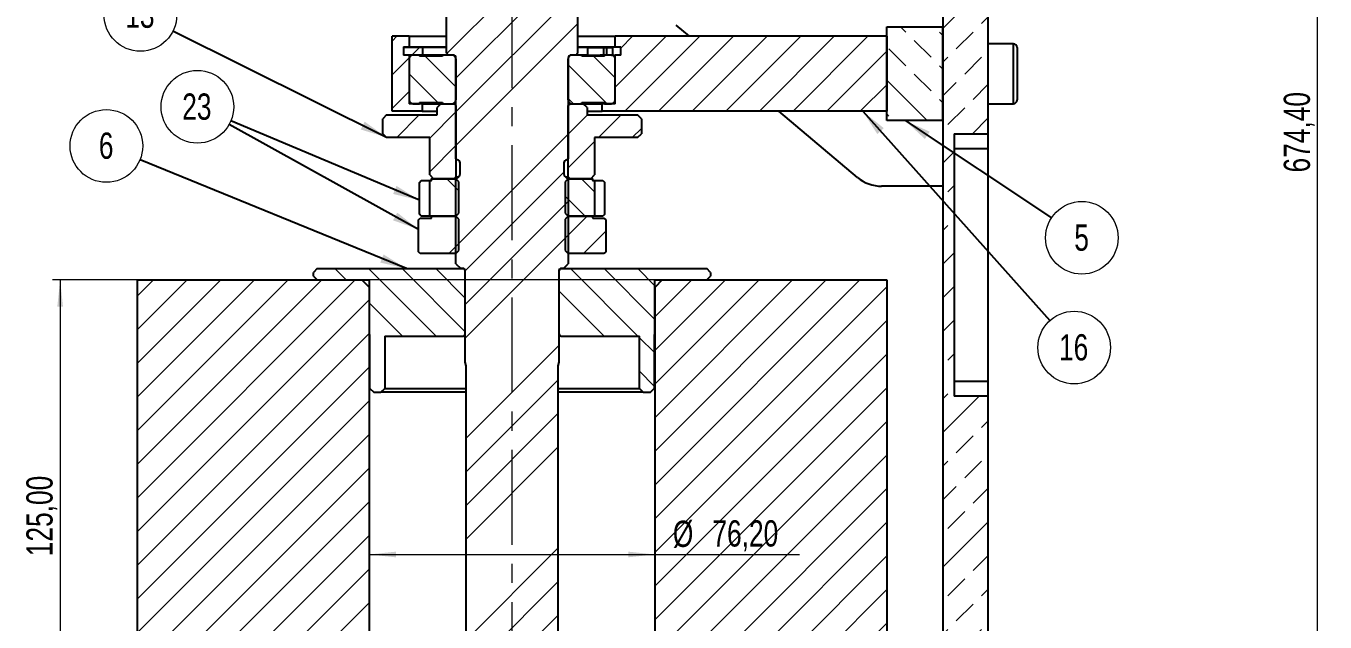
# Model space of a CAD drawing. Header units: millimetres. Extents: x 15 to 1184, y 5 to 836.
# Drawn here: x 477.5 to 650.9, y 592.6 to 672.1 of the extents above; entities that cross this region are included whole.
import ezdxf

# ---------------------------------------------------------------- set-up
doc = ezdxf.new("R2010")
doc.units = ezdxf.units.MM
doc.linetypes.add('CENTERX2', pattern=[20.32, 12.7, -2.54, 2.54, -2.54])
doc.styles.add('SLDTEXTSTYLE1', font='TXT', dxfattribs={"width": 0.75})
doc.dimstyles.new('SLDDIMSTYLE0', dxfattribs={"dimtxt": 0.18, "dimasz": 3.556, "dimexe": 0, "dimexo": 0.0625, "dimgap": 0, "dimtad": 0, "dimtih": 1, "dimtoh": 1, "dimdec": 0, "dimrnd": 1e-09, "dimzin": 0, "dimdsep": 46, "dimtxsty": 'Standard', "dimsah": 1, "dimcen": 0.09, "dimadec": 0, "dimazin": 0, "dimtfac": 3.556, "dimtdec": 0, "dimtofl": 0, "dimtmove": 0, "dimatfit": 3, "dimfxl": 1, "dimfrac": 2, "dimtolj": 1, "dimtzin": 0, "dimarcsym": 0})
doc.dimstyles.new('SLDDIMSTYLE2', dxfattribs={"dimtxt": 3.5, "dimasz": 3.556, "dimexe": 0, "dimexo": 0.0625, "dimgap": 0.875, "dimtad": 1, "dimlfac": 2, "dimrnd": 1e-09, "dimzin": 12, "dimdsep": 46, "dimtxsty": 'SLDTEXTSTYLE1', "dimsah": 1, "dimcen": 0.09, "dimadec": 0, "dimazin": 3, "dimtfac": 1, "dimtofl": 0, "dimtmove": 0, "dimatfit": 3, "dimfxl": 1, "dimfrac": 2, "dimtolj": 1, "dimtzin": 12, "dimarcsym": 0})
pattern_1 = [(45, (0, 0), (-13.4704, 13.4704), []), (45, (4.49, 0), (-13.4704, 13.4704), []), (45, (8.98, 0), (-13.4704, 13.4704), []), (45, (13.47, 0), (-13.4704, 13.4704), [])]
pattern_2 = [(135, (0, 0), (-13.4704, -13.4704), []), (135, (-2e-14, 4.49), (-13.4704, -13.4704), []), (135, (-3e-14, 8.98), (-13.4704, -13.4704), []), (135, (-5e-14, 13.47), (-13.4704, -13.4704), [])]

# ---------------------------------------------------------------- blocks, each defined once
blk = doc.blocks.new('_D_3')
at = {"color": 7, "linetype": 'Continuous', "lineweight": 0}
for p, q in [((564.9, 819.42), (650.9, 819.42)), ((649.9, 482.22), (649.9, 819.42)), ((547.03, 482.22), (650.9, 482.22))]:
    blk.add_line(p, q, dxfattribs=at)
at = {"color": 7, "linetype": 'Continuous', "lineweight": 18}
for points in [[(649.9, 819.42), (649.52, 815.86), (650.28, 815.86)], [(649.9, 482.22), (650.28, 485.78), (649.52, 485.78)]]:
    blk.add_solid(points, dxfattribs=at)
at = {"color": 7, "linetype": 'Continuous', "lineweight": 18, "insert": (645.39, 652.55), "char_height": 3.5, "attachment_point": 1, "rotation": 90, "style": 'SLDTEXTSTYLE1'}
blk.add_mtext('674,40', dxfattribs=at)
blk = doc.blocks.new('_D_4')
at = {"color": 7, "linetype": 'Continuous', "lineweight": 0}
for p, q in [((561.45, 638.22), (481.08, 638.22)), ((482.08, 638.22), (482.08, 575.72)), ((612.9, 575.72), (481.08, 575.72))]:
    blk.add_line(p, q, dxfattribs=at)
at = {"color": 7, "linetype": 'Continuous', "lineweight": 18}
for points in [[(482.08, 638.22), (481.7, 634.66), (482.46, 634.66)], [(482.08, 575.72), (482.46, 579.28), (481.7, 579.28)]]:
    blk.add_solid(points, dxfattribs=at)
at = {"color": 7, "linetype": 'Continuous', "lineweight": 18, "insert": (477.57, 601.35), "char_height": 3.5, "attachment_point": 1, "rotation": 90, "style": 'SLDTEXTSTYLE1'}
blk.add_mtext('125,00', dxfattribs=at)
blk = doc.blocks.new('_D_6')
at = {"color": 7, "linetype": 'Continuous', "lineweight": 0}
for p, q in [((523.35, 601.58), (561.45, 601.58)), ((561.45, 601.58), (580.78, 601.58))]:
    blk.add_line(p, q, dxfattribs=at)
at = {"color": 7, "linetype": 'Continuous', "lineweight": 18}
for points in [[(523.35, 601.58), (526.91, 601.2), (526.91, 601.96)], [(561.45, 601.58), (557.9, 601.96), (557.9, 601.2)]]:
    blk.add_solid(points, dxfattribs=at)
at = {"color": 7, "linetype": 'Continuous', "lineweight": 18, "char_height": 3.5, "attachment_point": 1, "style": 'SLDTEXTSTYLE1'}
for s, insert in [('%%c', (563.86, 606.09)), ('76,20', (569.14, 606.14))]:
    blk.add_mtext(s, dxfattribs=dict(at, insert=insert))
blk = doc.blocks.new('SW_NOTE_0_51')
at = {"color": 0, "linetype": 'Continuous', "lineweight": 0}
blk.add_circle((4.04, -2.68), 4.85, dxfattribs=at)
at = {"color": 0, "linetype": 'Continuous', "lineweight": 0, "insert": (4.01, -0.9), "char_height": 3.5, "attachment_point": 2, "style": 'SLDTEXTSTYLE1'}
blk.add_mtext('5', dxfattribs=at)
blk = doc.blocks.new('SW_NOTE_0_52')
at = {"color": 0, "linetype": 'Continuous', "lineweight": 0}
blk.add_circle((3.23, -3.61), 4.85, dxfattribs=at)
at = {"color": 0, "linetype": 'Continuous', "lineweight": 0, "insert": (3.16, -1.83), "char_height": 3.5, "attachment_point": 2, "style": 'SLDTEXTSTYLE1'}
blk.add_mtext('16', dxfattribs=at)
blk = doc.blocks.new('SW_NOTE_0_53')
at = {"color": 0, "linetype": 'Continuous', "lineweight": 0}
blk.add_circle((-4.49, 1.83), 4.85, dxfattribs=at)
at = {"color": 0, "linetype": 'Continuous', "lineweight": 0, "insert": (-4.52, 3.62), "char_height": 3.5, "attachment_point": 2, "style": 'SLDTEXTSTYLE1'}
blk.add_mtext('6', dxfattribs=at)
blk = doc.blocks.new('SW_NOTE_0_63')
at = {"color": 0, "linetype": 'Continuous', "lineweight": 0}
blk.add_circle((-4.34, 2.16), 4.85, dxfattribs=at)
at = {"color": 0, "linetype": 'Continuous', "lineweight": 0, "insert": (-4.41, 3.94), "char_height": 3.5, "attachment_point": 2, "style": 'SLDTEXTSTYLE1'}
blk.add_mtext('13', dxfattribs=at)
blk = doc.blocks.new('SW_NOTE_0_64')
at = {"color": 0, "linetype": 'Continuous', "lineweight": 0}
blk.add_circle((-4.47, 1.88), 4.85, dxfattribs=at)
at = {"color": 0, "linetype": 'Continuous', "lineweight": 0, "insert": (-4.54, 3.66), "char_height": 3.5, "attachment_point": 2, "style": 'SLDTEXTSTYLE1'}
blk.add_mtext('23', dxfattribs=at)

msp = doc.modelspace()

# ---------------------------------------------------------------- hatches: boundary and pattern name
at = {"linetype": 'Continuous', "lineweight": 18}
h = msp.add_hatch(dxfattribs=at)
h.set_pattern_fill('DIN 201 Leichtmetall und Aluminiumlegierung', style=0, pattern_type=2)
h.set_pattern_definition([(45, (0, 0), (-8.98026, 8.98026), []), (45, (4.49, 0), (-8.98026, 8.98026), [3.175, -1.5875]), (45, (8.98, 0), (-8.98026, 8.98026), [3.175, -1.5875]), (45, (13.47, 0), (-8.98026, 8.98026), [3.175, -1.5875])])
h.paths.add_polyline_path([(605.9018, 657.7201), (605.9018, 677.7201), (601.4018, 677.7201), (601.4018, 725.2201), (605.9018, 725.2201), (605.9018, 728.0201), (599.9018, 728.0201), (599.9018, 585.8451), (600.0268, 585.7201), (605.7768, 585.7201), (605.9018, 585.8451), (605.9018, 622.7201), (601.4018, 622.7201), (601.4018, 657.7201)], flags=0)
h = msp.add_hatch(dxfattribs=at)
h.set_pattern_fill('DIN 201 Stahl und Stahlguss', style=0, pattern_type=2)
h.set_pattern_definition(pattern_1)
edge = h.paths.add_edge_path(flags=0)
edge.add_line((536.1518, 639.5201), (536.1518, 627.2201))
edge.add_line((536.1518, 627.2201), (536.2768, 626.7536))
edge.add_line((536.2768, 626.7536), (536.2768, 522.4701))
edge.add_line((536.2768, 522.4701), (536.5268, 522.2201))
edge.add_line((536.5268, 522.2201), (536.7018, 522.2201))
edge.add_arc((536.7018, 522.0201), 0.2, 0, 90, ccw=False)
edge.add_line((536.9018, 522.0201), (536.9018, 499.9701))
edge.add_line((536.9018, 499.9701), (537.1518, 499.7201))
edge.add_line((537.1518, 499.7201), (537.4018, 499.7201))
edge.add_line((537.4018, 499.7201), (537.4018, 487.0701))
edge.add_line((537.4018, 487.0701), (538.2518, 486.2201))
edge.add_line((538.2518, 486.2201), (538.2768, 486.2201))
edge.add_line((538.2768, 486.2201), (538.2768, 482.7201))
edge.add_line((538.2768, 482.7201), (538.7768, 482.2201))
edge.add_line((538.7768, 482.2201), (546.0268, 482.2201))
edge.add_line((546.0268, 482.2201), (546.5268, 482.7201))
edge.add_line((546.5268, 482.7201), (546.5268, 486.2201))
edge.add_line((546.5268, 486.2201), (546.5518, 486.2201))
edge.add_line((546.5518, 486.2201), (547.4018, 487.0701))
edge.add_line((547.4018, 487.0701), (547.4018, 499.7201))
edge.add_line((547.4018, 499.7201), (547.6518, 499.7201))
edge.add_line((547.6518, 499.7201), (547.9018, 499.9701))
edge.add_line((547.9018, 499.9701), (547.9018, 522.0201))
edge.add_arc((548.1018, 522.0201), 0.2, 90, 180, ccw=False)
edge.add_line((548.1018, 522.2201), (548.2768, 522.2201))
edge.add_line((548.2768, 522.2201), (548.5268, 522.4701))
edge.add_line((548.5268, 522.4701), (548.5268, 626.7536))
edge.add_line((548.5268, 626.7536), (548.6518, 627.2201))
edge.add_line((548.6518, 627.2201), (548.6518, 639.5201))
edge.add_arc((548.8518, 639.5201), 0.2, 90, 180, ccw=False)
edge.add_line((548.8518, 639.7201), (549.2518, 639.7201))
edge.add_line((549.2518, 639.7201), (549.9018, 640.3701))
edge.add_line((549.9018, 640.3701), (549.9018, 651.6201))
edge.add_line((549.9018, 651.6201), (549.444, 652.0779))
edge.add_arc((549.7268, 652.3607), 0.4, 180, 225, ccw=False)
edge.add_line((549.3268, 652.3607), (549.3268, 653.8201))
edge.add_arc((549.7268, 653.8201), 0.4, 90, 180, ccw=False)
edge.add_line((549.7268, 654.2201), (549.7518, 654.2201))
edge.add_line((549.7518, 654.2201), (549.9018, 654.3701))
edge.add_line((549.9018, 654.3701), (549.9018, 667.8201))
edge.add_arc((550.3018, 667.8201), 0.4, 90, 180, ccw=False)
edge.add_line((550.3018, 668.2201), (550.9018, 668.2201))
edge.add_line((550.9018, 668.2201), (551.1518, 668.4701))
edge.add_line((551.1518, 668.4701), (551.1518, 679.4701))
edge.add_line((551.1518, 679.4701), (550.9018, 679.7201))
edge.add_line((550.9018, 679.7201), (550.3018, 679.7201))
edge.add_arc((550.3018, 680.1201), 0.4, 180, 270, ccw=False)
edge.add_line((549.9018, 680.1201), (549.9018, 681.9701))
edge.add_line((549.9018, 681.9701), (549.6518, 682.2201))
edge.add_line((549.6518, 682.2201), (548.4018, 682.2201))
edge.add_line((548.4018, 682.2201), (548.4018, 694.2201))
edge.add_line((548.4018, 694.2201), (547.9018, 694.7201))
edge.add_line((547.9018, 694.7201), (536.9018, 694.7201))
edge.add_line((536.9018, 694.7201), (536.4018, 694.2201))
edge.add_line((536.4018, 694.2201), (536.4018, 682.2201))
edge.add_line((536.4018, 682.2201), (535.1518, 682.2201))
edge.add_line((535.1518, 682.2201), (534.9018, 681.9701))
edge.add_line((534.9018, 681.9701), (534.9018, 680.1201))
edge.add_arc((534.5018, 680.1201), 0.4, 270, 360, ccw=False)
edge.add_line((534.5018, 679.7201), (533.9018, 679.7201))
edge.add_line((533.9018, 679.7201), (533.6518, 679.4701))
edge.add_line((533.6518, 679.4701), (533.6518, 668.4701))
edge.add_line((533.6518, 668.4701), (533.9018, 668.2201))
edge.add_line((533.9018, 668.2201), (534.5018, 668.2201))
edge.add_arc((534.5018, 667.8201), 0.4, 0, 90, ccw=False)
edge.add_line((534.9018, 667.8201), (534.9018, 654.3701))
edge.add_line((534.9018, 654.3701), (535.0518, 654.2201))
edge.add_line((535.0518, 654.2201), (535.0768, 654.2201))
edge.add_arc((535.0768, 653.8201), 0.4, 0, 90, ccw=False)
edge.add_line((535.4768, 653.8201), (535.4768, 652.3607))
edge.add_arc((535.0768, 652.3607), 0.4, 315, 360, ccw=False)
edge.add_line((535.3597, 652.0779), (534.9018, 651.6201))
edge.add_line((534.9018, 651.6201), (534.9018, 640.3701))
edge.add_line((534.9018, 640.3701), (535.5518, 639.7201))
edge.add_line((535.5518, 639.7201), (535.9518, 639.7201))
edge.add_arc((535.9518, 639.5201), 0.2, 0, 90, ccw=False)
h = msp.add_hatch(dxfattribs=at)
h.set_pattern_fill('DIN 201 Leichtmetall und Aluminiumlegierung', angle=90, style=0, pattern_type=2)
h.set_pattern_definition([(135, (0, 0), (-8.98026, -8.98026), []), (135, (-2e-14, 4.49), (-8.98026, -8.98026), [3.175, -1.5875]), (135, (-3e-14, 8.98), (-8.98026, -8.98026), [3.175, -1.5875]), (135, (-5e-14, 13.47), (-8.98026, -8.98026), [3.175, -1.5875])])
h.paths.add_polyline_path([(592.4018, 671.9701), (592.4018, 659.4701), (599.9018, 659.4701), (599.9018, 671.9701)], flags=0)
h = msp.add_hatch(dxfattribs=at)
h.set_pattern_fill('ANSI31', style=0)
h.paths.add_polyline_path([(530.4018, 660.7201), (530.4018, 661.7201), (528.6518, 661.7201), (528.6518, 668.2201), (527.9018, 668.2201), (527.9018, 669.3201), (528.6518, 669.3201), (528.6518, 670.7201), (526.4018, 670.7201), (526.4018, 660.7201)], flags=0)
h = msp.add_hatch(dxfattribs=at)
h.set_pattern_fill('ANSI31', style=0)
h.paths.add_polyline_path([(554.4018, 661.7201), (554.4018, 660.7201), (592.4018, 660.7201), (592.4018, 670.7201), (556.1518, 670.7201), (556.1518, 669.3201), (556.9018, 669.3201), (556.9018, 668.2201), (556.1518, 668.2201), (556.1518, 661.7201)], flags=0)
h = msp.add_hatch(dxfattribs=at)
h.set_pattern_fill('ANSI31', style=0)
h.paths.add_polyline_path([(530.4518, 668.2201), (530.4518, 669.2201), (527.9018, 669.2201), (527.9018, 668.2201)], flags=0)
h = msp.add_hatch(dxfattribs=at)
h.set_pattern_fill('ANSI31', angle=90, style=0)
edge = h.paths.add_edge_path(flags=0)
edge.add_line((530.0518, 661.8911), (533.1018, 661.8911))
edge.add_line((533.1018, 661.8911), (533.1018, 661.7201))
edge.add_line((533.1018, 661.7201), (534.4018, 661.7201))
edge.add_arc((534.4018, 662.2201), 0.5, 270, 360)
edge.add_line((534.9018, 662.2201), (534.9018, 667.7201))
edge.add_arc((534.4018, 667.7201), 0.5, 0, 90)
edge.add_line((534.4018, 668.2201), (533.1018, 668.2201))
edge.add_line((533.1018, 668.2201), (533.1018, 668.0491))
edge.add_line((533.1018, 668.0491), (530.0518, 668.0491))
edge.add_line((530.0518, 668.0491), (530.0518, 668.2201))
edge.add_line((530.0518, 668.2201), (529.1518, 668.2201))
edge.add_arc((529.1518, 667.7201), 0.5, 90, 180)
edge.add_line((528.6518, 667.7201), (528.6518, 662.2201))
edge.add_arc((529.1518, 662.2201), 0.5, 180, 270)
edge.add_line((529.1518, 661.7201), (530.0518, 661.7201))
edge.add_line((530.0518, 661.7201), (530.0518, 661.8911))
h = msp.add_hatch(dxfattribs=at)
h.set_pattern_fill('ANSI31', angle=90, style=0)
edge = h.paths.add_edge_path(flags=0)
edge.add_line((550.4018, 661.7201), (551.7018, 661.7201))
edge.add_line((551.7018, 661.7201), (551.7018, 661.8911))
edge.add_line((551.7018, 661.8911), (554.7518, 661.8911))
edge.add_line((554.7518, 661.8911), (554.7518, 661.7201))
edge.add_line((554.7518, 661.7201), (555.6518, 661.7201))
edge.add_arc((555.6518, 662.2201), 0.5, 270, 360)
edge.add_line((556.1518, 662.2201), (556.1518, 667.7201))
edge.add_arc((555.6518, 667.7201), 0.5, 0, 90)
edge.add_line((555.6518, 668.2201), (554.7518, 668.2201))
edge.add_line((554.7518, 668.2201), (554.7518, 668.0491))
edge.add_line((554.7518, 668.0491), (551.7018, 668.0491))
edge.add_line((551.7018, 668.0491), (551.7018, 668.2201))
edge.add_line((551.7018, 668.2201), (550.4018, 668.2201))
edge.add_arc((550.4018, 667.7201), 0.5, 90, 180)
edge.add_line((549.9018, 667.7201), (549.9018, 662.2201))
edge.add_arc((550.4018, 662.2201), 0.5, 180, 270)
h = msp.add_hatch(dxfattribs=at)
h.set_pattern_fill('DIN 201 Stahl und Stahlguss', style=0, pattern_type=2)
h.set_pattern_definition(pattern_1)
h.paths.add_polyline_path([(525.6518, 657.2201), (531.4018, 657.2201), (531.4018, 652.2201), (531.9018, 651.7201), (534.6518, 651.7201), (534.9018, 651.9701), (534.9018, 661.4701), (534.6518, 661.7201), (532.9018, 661.7201), (532.4018, 661.2201), (532.4018, 660.2201), (525.6518, 660.2201), (525.1518, 659.7201), (525.1518, 657.7201)], flags=0)
h = msp.add_hatch(dxfattribs=at)
h.set_pattern_fill('DIN 201 Stahl und Stahlguss', style=0, pattern_type=2)
h.set_pattern_definition(pattern_1)
h.paths.add_polyline_path([(553.4018, 657.2201), (559.1518, 657.2201), (559.6518, 657.7201), (559.6518, 659.7201), (559.1518, 660.2201), (552.4018, 660.2201), (552.4018, 661.2201), (551.9018, 661.7201), (550.1518, 661.7201), (549.9018, 661.4701), (549.9018, 651.9701), (550.1518, 651.7201), (552.9018, 651.7201), (553.4018, 652.2201)], flags=0)
h = msp.add_hatch(dxfattribs=at)
h.set_pattern_fill('ANSI32', angle=90, style=0)
edge = h.paths.add_edge_path(flags=0)
edge.add_line((531.4018, 651.4701), (531.4018, 646.7201))
edge.add_line((531.4018, 646.7201), (534.9018, 646.7201))
edge.add_line((534.9018, 646.7201), (535.3078, 647.1261))
edge.add_line((535.3078, 647.1261), (535.3078, 651.3141))
edge.add_line((535.3078, 651.3141), (534.9018, 651.7201))
edge.add_line((534.9018, 651.7201), (531.6768, 651.7201))
edge.add_arc((531.6768, 651.6951), 0.025, 90, 180)
edge.add_line((531.6518, 651.6951), (531.6518, 651.4951))
edge.add_arc((531.6268, 651.4951), 0.025, 270, 360, ccw=False)
edge.add_line((531.6268, 651.4701), (531.4018, 651.4701))
h = msp.add_hatch(dxfattribs=at)
h.set_pattern_fill('ANSI32', angle=90, style=0)
edge = h.paths.add_edge_path(flags=0)
edge.add_line((553.4018, 646.7201), (553.4018, 651.4701))
edge.add_line((553.4018, 651.4701), (553.1768, 651.4701))
edge.add_arc((553.1768, 651.4951), 0.025, 180, 270, ccw=False)
edge.add_line((553.1518, 651.4951), (553.1518, 651.6951))
edge.add_arc((553.1268, 651.6951), 0.025, 0, 90)
edge.add_line((553.1268, 651.7201), (549.9018, 651.7201))
edge.add_line((549.9018, 651.7201), (549.4958, 651.3141))
edge.add_line((549.4958, 651.3141), (549.4958, 647.1261))
edge.add_line((549.4958, 647.1261), (549.9018, 646.7201))
edge.add_line((549.9018, 646.7201), (553.4018, 646.7201))
h = msp.add_hatch(dxfattribs=at)
h.set_pattern_fill('ANSI32', style=0)
edge = h.paths.add_edge_path(flags=0)
edge.add_line((529.9018, 646.2201), (529.9018, 641.9701))
edge.add_line((529.9018, 641.9701), (530.1518, 641.7201))
edge.add_line((530.1518, 641.7201), (534.9018, 641.7201))
edge.add_line((534.9018, 641.7201), (535.3078, 642.1261))
edge.add_line((535.3078, 642.1261), (535.3078, 646.3141))
edge.add_line((535.3078, 646.3141), (534.9018, 646.7201))
edge.add_line((534.9018, 646.7201), (531.6768, 646.7201))
edge.add_arc((531.6768, 646.6951), 0.025, 90, 180)
edge.add_line((531.6518, 646.6951), (531.6518, 646.4951))
edge.add_arc((531.6268, 646.4951), 0.025, 270, 360, ccw=False)
edge.add_line((531.6268, 646.4701), (530.1518, 646.4701))
edge.add_line((530.1518, 646.4701), (529.9018, 646.2201))
h = msp.add_hatch(dxfattribs=at)
h.set_pattern_fill('ANSI32', style=0)
edge = h.paths.add_edge_path(flags=0)
edge.add_line((554.9018, 646.2201), (554.6518, 646.4701))
edge.add_line((554.6518, 646.4701), (553.1768, 646.4701))
edge.add_arc((553.1768, 646.4951), 0.025, 180, 270, ccw=False)
edge.add_line((553.1518, 646.4951), (553.1518, 646.6951))
edge.add_arc((553.1268, 646.6951), 0.025, 0, 90)
edge.add_line((553.1268, 646.7201), (549.9018, 646.7201))
edge.add_line((549.9018, 646.7201), (549.4958, 646.3141))
edge.add_line((549.4958, 646.3141), (549.4958, 642.1261))
edge.add_line((549.4958, 642.1261), (549.9018, 641.7201))
edge.add_line((549.9018, 641.7201), (554.6518, 641.7201))
edge.add_line((554.6518, 641.7201), (554.9018, 641.9701))
edge.add_line((554.9018, 641.9701), (554.9018, 646.2201))
h = msp.add_hatch(dxfattribs=at)
h.set_pattern_fill('ANSI31', style=0)
h.paths.add_polyline_path([(522.3518, 638.2201), (492.4018, 638.2201), (492.4018, 513.2201), (522.3518, 513.2201), (523.3518, 514.2201), (523.3518, 637.2201)], flags=0)
h = msp.add_hatch(dxfattribs=at)
h.set_pattern_fill('DIN 201 Stahl und Stahlguss', angle=90, style=0, pattern_type=2)
h.set_pattern_definition(pattern_2)
edge = h.paths.add_edge_path(flags=0)
edge.add_line((523.3768, 638.2201), (523.4274, 623.7201))
edge.add_line((523.4274, 623.7201), (523.9309, 623.2201))
edge.add_line((523.9309, 623.2201), (524.9018, 623.2201))
edge.add_line((524.9018, 623.2201), (525.4018, 623.7201))
edge.add_line((525.4018, 623.7201), (525.4018, 630.7201))
edge.add_line((525.4018, 630.7201), (535.9018, 630.7201))
edge.add_line((535.9018, 630.7201), (536.0786, 630.8968))
edge.add_arc((535.9018, 631.0736), 0.25, 315, 360)
edge.add_line((536.1518, 631.0736), (536.1518, 639.3665))
edge.add_arc((535.9018, 639.3665), 0.25, 0, 45)
edge.add_line((536.0786, 639.5433), (535.9018, 639.7201))
edge.add_line((535.9018, 639.7201), (516.4018, 639.7201))
edge.add_line((516.4018, 639.7201), (515.9018, 639.2201))
edge.add_line((515.9018, 639.2201), (515.9018, 638.7201))
edge.add_line((515.9018, 638.7201), (516.4018, 638.2201))
edge.add_line((516.4018, 638.2201), (523.3768, 638.2201))
h = msp.add_hatch(dxfattribs=at)
h.set_pattern_fill('DIN 201 Stahl und Stahlguss', angle=90, style=0, pattern_type=2)
h.set_pattern_definition(pattern_2)
edge = h.paths.add_edge_path(flags=0)
edge.add_line((561.3762, 623.7201), (561.4268, 638.2201))
edge.add_line((561.4268, 638.2201), (568.4018, 638.2201))
edge.add_line((568.4018, 638.2201), (568.9018, 638.7201))
edge.add_line((568.9018, 638.7201), (568.9018, 639.2201))
edge.add_line((568.9018, 639.2201), (568.4018, 639.7201))
edge.add_line((568.4018, 639.7201), (548.9018, 639.7201))
edge.add_line((548.9018, 639.7201), (548.725, 639.5433))
edge.add_arc((548.9018, 639.3665), 0.25, 135, 180)
edge.add_line((548.6518, 639.3665), (548.6518, 631.0736))
edge.add_arc((548.9018, 631.0736), 0.25, 180, 225)
edge.add_line((548.725, 630.8968), (548.9018, 630.7201))
edge.add_line((548.9018, 630.7201), (559.4018, 630.7201))
edge.add_line((559.4018, 630.7201), (559.4018, 623.7201))
edge.add_line((559.4018, 623.7201), (559.9018, 623.2201))
edge.add_line((559.9018, 623.2201), (560.8727, 623.2201))
edge.add_line((560.8727, 623.2201), (561.3762, 623.7201))
h = msp.add_hatch(dxfattribs=at)
h.set_pattern_fill('ANSI31', style=0)
h.paths.add_polyline_path([(592.4018, 638.2201), (562.4518, 638.2201), (561.4518, 637.2201), (561.4518, 514.2201), (562.4518, 513.2201), (592.4018, 513.2201)], flags=0)

# ---------------------------------------------------------------- linework, layer by layer
at = {"color": 7, "linetype": 'CENTERX2', "lineweight": 18}
msp.add_line((542.4018, 480.938), (542.4018, 730.1258), dxfattribs=at)
at = {"color": 7, "linetype": 'Continuous', "lineweight": 25}
for p, q in [((599.9018, 728.0201), (599.9018, 585.8451)), ((533.6518, 668.4701), (533.6518, 679.4701)), ((551.1518, 679.4701), (551.1518, 668.4701)), ((605.9018, 677.7201), (605.9018, 657.7201)), ((566.0667, 670.7201), (564.2791, 672.2201)), ((592.4018, 671.9701), (599.9018, 671.9701)), ((592.4018, 659.4701), (592.4018, 671.9701)), ((599.9018, 659.4701), (599.9018, 671.9701)), ((526.4018, 660.7201), (526.4018, 670.7201)), ((528.6518, 670.7201), (526.4018, 670.7201)), ((527.9018, 669.3201), (528.6518, 669.3201)), ((527.9018, 669.3201), (527.9018, 668.2201)), ((528.6518, 670.7201), (528.6518, 669.3201)), ((528.6518, 670.7201), (533.6518, 670.7201)), ((528.6518, 669.3201), (533.6518, 669.3201)), ((551.1518, 670.7201), (556.1518, 670.7201)), ((551.1518, 669.3201), (556.1518, 669.3201)), ((556.1518, 669.3201), (556.1518, 670.7201)), ((592.4018, 670.7201), (556.1518, 670.7201)), ((556.1518, 669.3201), (556.9018, 669.3201)), ((556.9018, 668.2201), (556.9018, 669.3201)), ((592.4018, 670.7201), (592.4018, 660.7201)), ((609.3018, 669.7201), (605.9018, 669.7201)), ((527.9018, 669.2201), (527.9018, 668.2201)), ((530.4518, 669.2201), (527.9018, 669.2201)), ((528.6518, 668.2201), (527.9018, 668.2201)), ((530.4518, 668.2201), (527.9018, 668.2201)), ((528.6518, 668.2201), (528.6518, 661.7201)), ((528.6518, 667.7201), (528.6518, 662.2201)), ((530.0518, 668.2201), (529.1518, 668.2201)), ((530.0518, 668.2201), (530.0518, 668.0491)), ((533.1018, 668.0491), (530.0518, 668.0491)), ((530.4518, 669.2201), (530.4518, 668.2201)), ((533.6518, 669.2201), (530.4518, 669.2201)), ((533.1018, 668.2201), (530.4518, 668.2201)), ((533.1018, 668.2201), (533.1018, 668.0491)), ((534.4018, 668.2201), (533.1018, 668.2201)), ((533.6518, 668.4701), (533.9018, 668.2201)), ((534.5018, 668.2201), (533.9018, 668.2201)), ((534.9018, 654.3701), (534.9018, 667.8201)), ((534.9018, 667.7201), (534.9018, 662.2201)), ((549.9018, 667.8201), (549.9018, 654.3701)), ((549.9018, 662.2201), (549.9018, 667.7201)), ((550.9018, 668.2201), (550.3018, 668.2201)), ((551.7018, 668.2201), (550.4018, 668.2201)), ((550.9018, 668.2201), (551.1518, 668.4701)), ((552.4762, 669.2201), (551.1518, 669.2201)), ((552.4762, 668.2201), (551.7018, 668.2201)), ((551.7018, 668.0491), (551.7018, 668.2201)), ((554.7518, 668.0491), (551.7018, 668.0491)), ((552.4762, 669.2201), (552.4762, 668.2201)), ((552.4762, 669.2201), (554.5878, 669.2201)), ((552.4762, 668.2201), (554.1683, 668.2201)), ((554.7518, 668.2201), (554.1683, 668.2201)), ((554.5878, 669.2201), (554.5878, 668.2201)), ((554.5878, 669.2201), (554.9874, 669.2201)), ((554.7518, 668.0491), (554.7518, 668.2201)), ((555.6518, 668.2201), (554.7518, 668.2201)), ((554.9874, 669.2201), (554.9874, 668.2201)), ((554.9874, 669.2201), (555.8631, 669.2201)), ((555.6518, 668.2201), (556.1518, 668.2201)), ((555.8631, 668.2201), (555.8631, 669.2201)), ((556.1518, 661.7201), (556.1518, 668.2201)), ((556.9018, 668.2201), (556.1518, 668.2201)), ((556.1518, 662.2201), (556.1518, 667.7201)), ((609.8018, 669.2201), (609.8018, 662.2201)), ((530.4018, 660.7201), (526.4018, 660.7201)), ((530.4018, 661.7201), (528.6518, 661.7201)), ((529.1518, 661.7201), (530.0518, 661.7201)), ((530.0518, 661.8911), (530.0518, 661.7201)), ((530.0518, 661.8911), (533.1018, 661.8911)), ((530.4018, 661.7201), (530.4018, 660.7201)), ((530.4018, 661.7201), (532.9018, 661.7201)), ((530.4018, 660.7201), (532.4018, 660.7201)), ((532.9018, 661.7201), (532.4018, 661.2201)), ((532.4018, 660.2201), (532.4018, 661.2201)), ((532.9018, 661.7201), (534.6518, 661.7201)), ((533.1018, 661.8911), (533.1018, 661.7201)), ((533.1018, 661.7201), (534.4018, 661.7201)), ((534.9018, 661.4701), (534.6518, 661.7201)), ((534.6518, 661.7201), (534.9018, 661.7201)), ((534.9018, 661.4701), (534.9018, 651.9701)), ((550.1518, 661.7201), (549.9018, 661.4701)), ((549.9018, 661.7201), (550.1518, 661.7201)), ((549.9018, 651.9701), (549.9018, 661.4701)), ((550.1518, 661.7201), (551.9018, 661.7201)), ((550.4018, 661.7201), (551.7018, 661.7201)), ((551.7018, 661.7201), (551.7018, 661.8911)), ((551.7018, 661.8911), (554.7518, 661.8911)), ((552.4018, 661.2201), (551.9018, 661.7201)), ((551.9018, 661.7201), (554.4018, 661.7201)), ((552.4018, 661.2201), (552.4018, 660.2201)), ((552.4018, 660.7201), (554.4018, 660.7201)), ((554.4018, 660.7201), (554.4018, 661.7201)), ((556.1518, 661.7201), (554.4018, 661.7201)), ((592.4018, 660.7201), (554.4018, 660.7201)), ((554.7518, 661.7201), (554.7518, 661.8911)), ((554.7518, 661.7201), (555.6518, 661.7201)), ((588.5077, 651.8898), (577.9843, 660.7201)), ((605.9018, 661.7201), (609.3018, 661.7201)), ((525.6518, 660.2201), (525.1518, 659.7201)), ((525.1518, 657.7201), (525.1518, 659.7201)), ((525.6518, 660.2201), (532.4018, 660.2201)), ((552.4018, 660.2201), (559.1518, 660.2201)), ((559.6518, 659.7201), (559.1518, 660.2201)), ((559.6518, 659.7201), (559.6518, 657.7201)), ((599.9018, 659.4701), (592.4018, 659.4701)), ((525.1518, 657.7201), (525.6518, 657.2201)), ((531.4018, 657.2201), (525.6518, 657.2201)), ((531.4018, 652.2201), (531.4018, 657.2201)), ((553.4018, 657.2201), (553.4018, 652.2201)), ((559.1518, 657.2201), (553.4018, 657.2201)), ((559.1518, 657.2201), (559.6518, 657.7201)), ((601.4018, 657.7201), (605.9018, 657.7201)), ((601.4018, 657.7201), (601.4018, 622.7201)), ((605.9018, 657.7201), (605.9018, 655.7201)), ((605.9018, 655.7201), (601.4018, 655.7201)), ((605.9018, 655.7201), (605.9018, 624.7201)), ((534.9018, 654.3701), (535.0518, 654.2201)), ((535.0768, 654.2201), (535.0518, 654.2201)), ((535.4768, 652.3607), (535.4768, 653.8201)), ((549.3268, 653.8201), (549.3268, 652.3607)), ((549.7518, 654.2201), (549.7268, 654.2201)), ((549.7518, 654.2201), (549.9018, 654.3701)), ((531.4018, 652.2201), (531.9018, 651.7201)), ((534.6518, 651.7201), (534.9018, 651.9701)), ((534.9018, 651.6201), (535.3597, 652.0779)), ((534.9018, 651.9701), (535.2518, 651.9701)), ((549.444, 652.0779), (549.9018, 651.6201)), ((549.5518, 651.9701), (549.9018, 651.9701)), ((549.9018, 651.9701), (550.1518, 651.7201)), ((552.9018, 651.7201), (553.4018, 652.2201)), ((530.0249, 651.2201), (530.2775, 651.4701)), ((530.0249, 646.9701), (530.0249, 651.2201)), ((530.2775, 651.4701), (531.4018, 651.4701)), ((531.4018, 651.4701), (531.6268, 651.4701)), ((531.4018, 646.7201), (531.4018, 651.4701)), ((531.6518, 651.4951), (531.6518, 651.6951)), ((531.6768, 651.7201), (534.9018, 651.7201)), ((534.6518, 651.7201), (531.9018, 651.7201)), ((535.3078, 651.3141), (534.9018, 651.7201)), ((534.9018, 651.7201), (535.0018, 651.7201)), ((534.9018, 640.3701), (534.9018, 651.6201)), ((535.3078, 647.1261), (535.3078, 651.3141)), ((549.9018, 651.7201), (549.4958, 651.3141)), ((549.4958, 651.3141), (549.4958, 647.1261)), ((549.8018, 651.7201), (549.9018, 651.7201)), ((549.9018, 651.7201), (553.1268, 651.7201)), ((549.9018, 651.6201), (549.9018, 640.3701)), ((552.9018, 651.7201), (550.1518, 651.7201)), ((553.1518, 651.6951), (553.1518, 651.4951)), ((553.1768, 651.4701), (553.4018, 651.4701)), ((553.4018, 651.4701), (553.4018, 646.7201)), ((553.4018, 651.4701), (554.5262, 651.4701)), ((554.5262, 651.4701), (554.7787, 651.2201)), ((554.7787, 646.9701), (554.7787, 651.2201)), ((599.9018, 650.7201), (591.7217, 650.7201)), ((530.2775, 646.7201), (530.0249, 646.9701)), ((531.4018, 646.7201), (530.2775, 646.7201)), ((534.9018, 646.7201), (531.4018, 646.7201)), ((531.6768, 646.7201), (534.9018, 646.7201)), ((534.9018, 646.7201), (535.3078, 647.1261)), ((535.3078, 646.3141), (534.9018, 646.7201)), ((549.4958, 647.1261), (549.9018, 646.7201)), ((549.9018, 646.7201), (549.4958, 646.3141)), ((549.9018, 646.7201), (553.1268, 646.7201)), ((553.4018, 646.7201), (549.9018, 646.7201)), ((554.5262, 646.7201), (553.4018, 646.7201)), ((554.7787, 646.9701), (554.5262, 646.7201)), ((529.9018, 646.2201), (530.1518, 646.4701)), ((529.9018, 641.9701), (529.9018, 646.2201)), ((530.1518, 646.4701), (531.6268, 646.4701)), ((531.6518, 646.4951), (531.6518, 646.6951)), ((535.3078, 642.1261), (535.3078, 646.3141)), ((549.4958, 646.3141), (549.4958, 642.1261)), ((553.1518, 646.6951), (553.1518, 646.4951)), ((553.1768, 646.4701), (554.6518, 646.4701)), ((554.6518, 646.4701), (554.9018, 646.2201)), ((554.9018, 646.2201), (554.9018, 641.9701)), ((530.1518, 641.7201), (529.9018, 641.9701)), ((534.9018, 641.7201), (530.1518, 641.7201)), ((534.9018, 641.7201), (535.3078, 642.1261)), ((549.4958, 642.1261), (549.9018, 641.7201)), ((554.6518, 641.7201), (549.9018, 641.7201)), ((554.9018, 641.9701), (554.6518, 641.7201)), ((534.9018, 640.3701), (535.5518, 639.7201)), ((549.2518, 639.7201), (549.9018, 640.3701)), ((492.4018, 513.2201), (492.4018, 638.2201)), ((492.4018, 638.2201), (522.3518, 638.2201)), ((516.4018, 639.7201), (515.9018, 639.2201)), ((515.9018, 638.7201), (515.9018, 639.2201)), ((515.9018, 638.7201), (516.4018, 638.2201)), ((516.4018, 639.7201), (535.9018, 639.7201)), ((516.4018, 638.2201), (523.3768, 638.2201)), ((523.3518, 637.2201), (522.3518, 638.2201)), ((523.4274, 623.7201), (523.3768, 638.2201)), ((535.9518, 639.7201), (535.5518, 639.7201)), ((536.0786, 639.5433), (535.9018, 639.7201)), ((536.1518, 627.2201), (536.1518, 639.5201)), ((536.1518, 631.0736), (536.1518, 639.3665)), ((548.6518, 639.5201), (548.6518, 627.2201)), ((548.6518, 639.3665), (548.6518, 631.0736)), ((548.9018, 639.7201), (548.725, 639.5433)), ((549.2518, 639.7201), (548.8518, 639.7201)), ((548.9018, 639.7201), (568.4018, 639.7201)), ((561.4268, 638.2201), (561.3762, 623.7201)), ((561.4268, 638.2201), (568.4018, 638.2201)), ((562.4518, 638.2201), (561.4518, 637.2201)), ((562.4518, 638.2201), (592.4018, 638.2201)), ((568.9018, 639.2201), (568.4018, 639.7201)), ((568.4018, 638.2201), (568.9018, 638.7201)), ((568.9018, 639.2201), (568.9018, 638.7201)), ((592.4018, 638.2201), (592.4018, 513.2201)), ((523.3803, 637.2201), (523.3518, 637.2201)), ((523.3518, 514.2201), (523.3518, 637.2201)), ((561.4518, 637.2201), (561.4233, 637.2201)), ((561.4518, 637.2201), (561.4518, 514.2201)), ((525.4018, 630.7201), (525.4018, 623.7201)), ((525.4018, 630.7201), (535.9018, 630.7201)), ((535.9018, 630.7201), (536.0786, 630.8968)), ((536.1518, 630.7201), (535.9018, 630.7201)), ((548.9018, 630.7201), (548.6518, 630.7201)), ((548.725, 630.8968), (548.9018, 630.7201)), ((548.9018, 630.7201), (559.4018, 630.7201)), ((559.4018, 623.7201), (559.4018, 630.7201)), ((536.2768, 626.7536), (536.1518, 627.2201)), ((536.2768, 522.4701), (536.2768, 626.7536)), ((548.6518, 627.2201), (548.5268, 626.7536)), ((548.5268, 626.7536), (548.5268, 522.4701)), ((601.4018, 624.7201), (605.9018, 624.7201)), ((605.9018, 624.7201), (605.9018, 622.7201)), ((523.4274, 623.7201), (523.9309, 623.2201)), ((523.9309, 623.2201), (524.9018, 623.2201)), ((524.9018, 623.2201), (525.4018, 623.7201)), ((536.2768, 623.2201), (524.9018, 623.2201)), ((525.4018, 623.7201), (536.2768, 623.7201)), ((548.5268, 623.7201), (559.4018, 623.7201)), ((559.9018, 623.2201), (548.5268, 623.2201)), ((559.4018, 623.7201), (559.9018, 623.2201)), ((559.9018, 623.2201), (560.8727, 623.2201)), ((560.8727, 623.2201), (561.3762, 623.7201)), ((605.9018, 622.7201), (601.4018, 622.7201)), ((605.9018, 622.7201), (605.9018, 585.8451))]:
    msp.add_line(p, q, dxfattribs=at)
at = {"color": 8, "linetype": 'Continuous', "lineweight": 25}
for p, q in [((609.3018, 661.7201), (609.3018, 669.7201)), ((536.0786, 639.5433), (536.1505, 639.5433)), ((548.6532, 639.5433), (548.725, 639.5433)), ((536.1518, 630.8968), (536.0786, 630.8968)), ((548.725, 630.8968), (548.6518, 630.8968))]:
    msp.add_line(p, q, dxfattribs=at)
at = {"color": 7, "linetype": 'Continuous', "lineweight": 25}
for centre, radius, start, end in [((609.3018, 669.2201), 0.5, 0, 90), ((529.1518, 667.7201), 0.5, 90, 180), ((534.4018, 667.7201), 0.5, 0, 90), ((534.5018, 667.8201), 0.4, 0, 90), ((550.4018, 667.7201), 0.5, 90, 180), ((550.3018, 667.8201), 0.4, 90, 180), ((555.6518, 667.7201), 0.5, 0, 90), ((529.1518, 662.2201), 0.5, 180, 270), ((534.4018, 662.2201), 0.5, 270, 0), ((550.4018, 662.2201), 0.5, 180, 270), ((555.6518, 662.2201), 0.5, 270, 0), ((609.3018, 662.2201), 0.5, 270, 0), ((535.0768, 653.8201), 0.4, 0, 90), ((549.7268, 653.8201), 0.4, 90, 180), ((535.0768, 652.3607), 0.4, 315, 0), ((549.7268, 652.3607), 0.4, 180, 225), ((531.6268, 651.4951), 0.025, 270, 360), ((531.6768, 651.6951), 0.025, 90, 180), ((553.1268, 651.6951), 0.025, 0, 90), ((553.1768, 651.4951), 0.025, 180, 270), ((591.7217, 655.7201), 5, 230, 270), ((531.6768, 646.6951), 0.025, 90, 180), ((553.1268, 646.6951), 0.025, 0, 90), ((531.6268, 646.4951), 0.025, 270, 360), ((553.1768, 646.4951), 0.025, 180, 270), ((535.9518, 639.5201), 0.2, 0, 90), ((535.9018, 639.3665), 0.25, 0, 45), ((548.8518, 639.5201), 0.2, 90, 180), ((548.9018, 639.3665), 0.25, 135, 180), ((535.9018, 631.0736), 0.25, 315, 0), ((548.9018, 631.0736), 0.25, 180, 225)]:
    msp.add_arc(centre, radius, start, end, dxfattribs=at)

# ---------------------------------------------------------------- block references
at = {"color": 7, "linetype": 'Continuous', "lineweight": 0}
for name, p in [('SW_NOTE_0_63', (497.1326, 671.4115)), ('SW_NOTE_0_64', (504.8656, 659.4316)), ('SW_NOTE_0_53', (492.7399, 654.2576)), ('SW_NOTE_0_51', (614.4045, 646.5116)), ('SW_NOTE_0_52', (614.1904, 632.8026))]:
    msp.add_blockref(name, p, dxfattribs=at)

# ---------------------------------------------------------------- dimensions: what is measured, and where the dimension line sits
at = {"color": 7, "linetype": 'Continuous', "lineweight": 18}
for base, p1, p2, picture, middle in [((649.9018, 819.4201), (546.0268, 482.2201), (563.9018, 819.4201), '_D_3', (649.9018, 659.6589)), ((482.0829, 575.7201), (562.4518, 638.2201), (613.9018, 575.7201), '_D_4', (482.0829, 608.465))]:
    dim = msp.add_linear_dim(base=base, p1=p1, p2=p2, angle=90, dimstyle='SLDDIMSTYLE2', dxfattribs=at)
    dim.commit()
    dim.dimension.update_dxf_attribs({"geometry": picture, "text_midpoint": middle, "dimtype": 160})
dim = msp.add_linear_dim(base=(561.4518, 601.5783), p1=(523.3518, 637.2201), p2=(561.4518, 637.2201), text='%%c<>', dimstyle='SLDDIMSTYLE2', dxfattribs=at)
dim.commit()
dim.dimension.update_dxf_attribs({"geometry": '_D_6', "text_midpoint": (572.3183, 601.5783), "dimtype": 160})

# ---------------------------------------------------------------- leaders
at = {"color": 7, "linetype": 'Continuous', "lineweight": 0}
for points in [[(525.6518, 657.2201), (497.1326, 671.4115)], [(589.207, 660.7201), (614.1904, 632.8026)], [(529.9018, 644.9527), (504.6372, 658.9615)], [(530.0249, 648.8413), (504.8656, 659.4316)], [(594.8623, 659.4701), (614.4045, 646.5116)], [(528.3238, 639.7201), (492.7399, 654.2576)]]:
    msp.add_leader(points, dimstyle='SLDDIMSTYLE0', dxfattribs=at)

doc.saveas('drawing.dxf')
